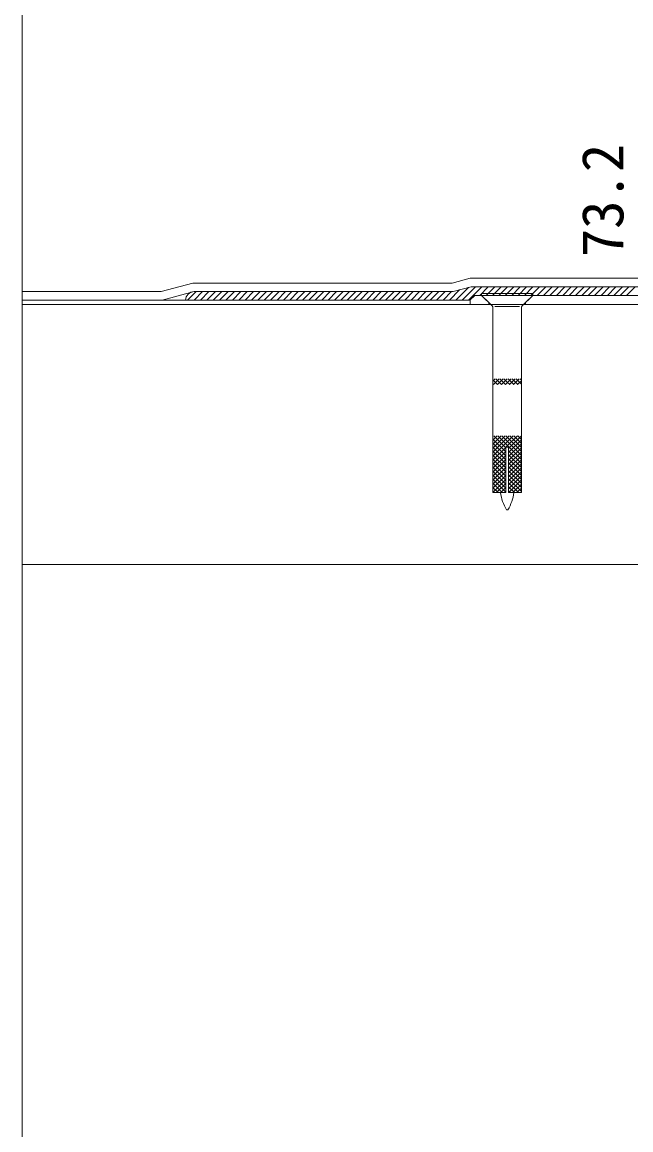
# Model space of a CAD drawing. Units: millimetres, scale not verified. Extents: x -276 to 276, y -191 to 191.
# Drawn here: x -276 to -233.2, y 41.1 to 119 of the extents above; entities that cross this region are included whole.
import ezdxf
from ezdxf.enums import TextEntityAlignment as Align

# ---------------------------------------------------------------- set-up
doc = ezdxf.new("R2010")
doc.units = ezdxf.units.MM
doc.header["$LTSCALE"] = 0.5
for name, color, linetype, lineweight in [('0-1_WAKU', 7, 'Continuous', 18), ('0-3_KUTAI', 3, 'Continuous', 18), ('0-4_BOUSUI', 1, 'Continuous', 18), ('0-6_HATCH', 9, 'Continuous', 18), ('0-7_sunpo', 7, 'Continuous', 18), ('0-8_KANAMONO_SCREW', 4, 'Continuous', 18), ('0-9_kanamono2', 3, 'Continuous', 18), ('0-C_ソーラーステイベース', 3, 'Continuous', 18)]:
    doc.layers.add(name, color=color, linetype=linetype, lineweight=lineweight)
doc.styles.add('ＭＳ ゴシック', font='')
doc.styles.get('ＭＳ ゴシック').set_extended_font_data('MS Gothic')

msp = doc.modelspace()

# ---------------------------------------------------------------- linework, layer by layer
at = {"layer": '0-1_WAKU'}
msp.add_lwpolyline([(-276, -191), (276, -191), (276, 191), (-276, 191)], close=True, dxfattribs=at)
msp.add_lwpolyline([(-276, 80.8997), (74, 80.8997), (74, 167)], dxfattribs=at)
at = {"layer": '0-3_KUTAI'}
msp.add_line((-276, 99.1922), (74, 99.1922), dxfattribs=at)
at = {"layer": '0-4_BOUSUI'}
msp.add_line((-276, 99.4922), (-244.4839, 99.4922), dxfattribs=at)
for points in [[(-217.7239, 101.6726), (-224.9219, 101.6726), (-227.3104, 101.0326), (-244.4914, 101.0326), (-245.7618, 100.6922), (-263.9833, 100.6922), (-266.2225, 100.0922), (-276, 100.0922)], [(-217.7239, 101.0726), (-224.8429, 101.0726), (-227.2314, 100.4326), (-244.4124, 100.4326), (-245.6828, 100.0922), (-263.9043, 100.0922), (-266.1435, 99.4922), (-276, 99.4922)], [(-217.7239, 101.0726), (-224.8429, 101.0726), (-227.2314, 100.4326), (-244.4124, 100.4326), (-245.6828, 100.0922), (-263.9043, 100.0922)]]:
    msp.add_lwpolyline(points, dxfattribs=at)
msp.add_arc((-263.9043, 99.4922), 0.6, 90, 180, dxfattribs=at)
at = {"layer": '0-6_HATCH'}
for p, q in [((-264.3585, 99.4922), (-263.7585, 100.0922)), ((-263.9095, 99.4922), (-263.3095, 100.0922)), ((-263.4605, 99.4922), (-262.8605, 100.0922)), ((-263.0115, 99.4922), (-262.4115, 100.0922)), ((-262.5625, 99.4922), (-261.9625, 100.0922)), ((-262.1135, 99.4922), (-261.5135, 100.0922)), ((-261.6644, 99.4922), (-261.0644, 100.0922)), ((-261.2154, 99.4922), (-260.6154, 100.0922)), ((-260.7664, 99.4922), (-260.1664, 100.0922)), ((-260.3174, 99.4922), (-259.7174, 100.0922)), ((-259.8684, 99.4922), (-259.2684, 100.0922)), ((-259.4194, 99.4922), (-258.8194, 100.0922)), ((-258.9704, 99.4922), (-258.3704, 100.0922)), ((-258.5214, 99.4922), (-257.9214, 100.0922)), ((-258.0723, 99.4922), (-257.4723, 100.0922)), ((-257.6233, 99.4922), (-257.0233, 100.0922)), ((-257.1743, 99.4922), (-256.5743, 100.0922)), ((-256.7253, 99.4922), (-256.1253, 100.0922)), ((-256.2763, 99.4922), (-255.6763, 100.0922)), ((-255.8273, 99.4922), (-255.2273, 100.0922)), ((-255.3783, 99.4922), (-254.7783, 100.0922)), ((-254.9292, 99.4922), (-254.3293, 100.0922)), ((-254.4802, 99.4922), (-253.8802, 100.0922)), ((-254.0312, 99.4922), (-253.4312, 100.0922)), ((-253.5822, 99.4922), (-252.9822, 100.0922)), ((-253.1332, 99.4922), (-252.5332, 100.0922)), ((-252.6842, 99.4922), (-252.0842, 100.0922)), ((-252.2352, 99.4922), (-251.6352, 100.0922)), ((-251.7862, 99.4922), (-251.1862, 100.0922)), ((-251.3371, 99.4922), (-250.7371, 100.0922)), ((-250.8881, 99.4922), (-250.2881, 100.0922)), ((-250.4391, 99.4922), (-249.8391, 100.0922)), ((-249.9901, 99.4922), (-249.3901, 100.0922)), ((-249.5411, 99.4922), (-248.9411, 100.0922)), ((-249.0921, 99.4922), (-248.4921, 100.0922)), ((-248.6431, 99.4922), (-248.0431, 100.0922)), ((-248.1941, 99.4922), (-247.5941, 100.0922)), ((-247.745, 99.4922), (-247.145, 100.0922)), ((-247.296, 99.4922), (-246.696, 100.0922)), ((-246.847, 99.4922), (-246.247, 100.0922)), ((-246.398, 99.4922), (-245.798, 100.0922)), ((-245.949, 99.4922), (-245.2268, 100.2144)), ((-245.5, 99.4922), (-244.6134, 100.3787)), ((-245.051, 99.4922), (-244.1106, 100.4326)), ((-244.602, 99.4922), (-243.6616, 100.4326)), ((-243.8125, 99.8326), (-243.2125, 100.4326)), ((-243.3635, 99.8326), (-242.7635, 100.4326)), ((-242.9145, 99.8326), (-242.3145, 100.4326)), ((-242.4655, 99.8326), (-241.8655, 100.4326)), ((-242.0165, 99.8326), (-241.4165, 100.4326)), ((-241.5675, 99.8326), (-240.9675, 100.4326)), ((-241.1185, 99.8326), (-240.5185, 100.4326)), ((-240.6695, 99.8326), (-240.0695, 100.4326)), ((-240.2204, 99.8326), (-239.6204, 100.4326)), ((-239.7714, 99.8326), (-239.1714, 100.4326)), ((-239.3224, 99.8326), (-238.7224, 100.4326)), ((-238.8734, 99.8326), (-238.2734, 100.4326)), ((-238.4244, 99.8326), (-237.8244, 100.4326)), ((-237.9754, 99.8326), (-237.3754, 100.4326)), ((-237.5264, 99.8326), (-236.9264, 100.4326)), ((-237.0774, 99.8326), (-236.4774, 100.4326)), ((-236.6283, 99.8326), (-236.0283, 100.4326)), ((-236.1793, 99.8326), (-235.5793, 100.4326)), ((-235.7303, 99.8326), (-235.1303, 100.4326)), ((-235.2813, 99.8326), (-234.6813, 100.4326)), ((-234.8323, 99.8326), (-234.2323, 100.4326)), ((-234.3833, 99.8326), (-233.7833, 100.4326)), ((-233.9343, 99.8326), (-233.3343, 100.4326)), ((-233.4853, 99.8326), (-232.8853, 100.4326))]:
    msp.add_line(p, q, dxfattribs=at)
at = {"layer": '0-8_KANAMONO_SCREW'}
for p, q in [((-243.6839, 99.9526), (-240.0839, 99.9526)), ((-243.6839, 99.9526), (-243.6839, 99.8326)), ((-242.9425, 99.0912), (-243.6839, 99.8326)), ((-243.6839, 99.8326), (-240.0839, 99.8326)), ((-240.8253, 99.0912), (-240.0839, 99.8326)), ((-240.0839, 99.9526), (-240.0839, 99.8326)), ((-242.7598, 99.0526), (-241.008, 99.0526)), ((-242.8839, 85.9526), (-242.8839, 98.9497)), ((-240.8839, 98.9497), (-240.8839, 85.9526)), ((-242.8839, 93.8061), (-242.7375, 93.9526)), ((-242.8839, 93.8799), (-242.5566, 93.5526)), ((-242.8839, 93.597), (-242.8395, 93.5526)), ((-242.8546, 93.5526), (-242.4546, 93.9526)), ((-242.6738, 93.9526), (-242.2738, 93.5526)), ((-242.5718, 93.5526), (-242.1718, 93.9526)), ((-242.3909, 93.9526), (-241.9909, 93.5526)), ((-242.2889, 93.5526), (-241.8889, 93.9526)), ((-241.8253, 93.9526), (-241.4253, 93.5526)), ((-241.7232, 93.5526), (-241.3232, 93.9526)), ((-241.5424, 93.9526), (-241.1424, 93.5526)), ((-241.4404, 93.5526), (-241.0404, 93.9526)), ((-241.2596, 93.9526), (-240.8839, 93.5769)), ((-241.1576, 93.5526), (-240.8839, 93.8262)), ((-240.9767, 93.9526), (-240.8839, 93.8598)), ((-242.0178, 89.9526), (-242.8839, 89.0864)), ((-242.3006, 89.9526), (-242.8839, 89.3693)), ((-242.5835, 89.9526), (-242.8839, 89.6521)), ((-242.8663, 89.9526), (-242.8839, 89.935)), ((-242.8839, 89.7211), (-241.9839, 88.8211)), ((-242.8326, 89.9526), (-241.9839, 89.1039)), ((-241.1693, 89.9526), (-241.8839, 89.2379)), ((-240.8864, 89.9526), (-241.7839, 89.0551)), ((-240.8839, 89.6722), (-241.7839, 88.7722)), ((-241.7012, 89.9526), (-240.8839, 89.1353)), ((-241.4184, 89.9526), (-240.8839, 89.4181)), ((-241.1355, 89.9526), (-240.8839, 89.701)), ((-242.8839, 89.4382), (-241.9839, 88.5382)), ((-242.8839, 89.1554), (-241.9839, 88.2554)), ((-241.9839, 89.1379), (-242.8839, 88.2379)), ((-242.8839, 88.8725), (-241.9839, 87.9725)), ((-241.9839, 88.8551), (-242.8839, 87.9551)), ((-241.9839, 89.1526), (-241.9839, 85.9526)), ((-241.9839, 89.1526), (-241.7839, 89.1526)), ((-241.8839, 89.2379), (-241.9693, 89.1526)), ((-240.8839, 89.3894), (-241.7839, 88.4894)), ((-241.7839, 89.1526), (-241.7839, 85.9526)), ((-240.8839, 89.1065), (-241.7839, 88.2065)), ((-241.7839, 88.9039), (-240.8839, 88.0039)), ((-242.8839, 88.5897), (-241.9839, 87.6897)), ((-241.9839, 88.5722), (-242.8839, 87.6722)), ((-242.8839, 88.3068), (-241.9839, 87.4068)), ((-241.9839, 88.2894), (-242.8839, 87.3894)), ((-240.8839, 88.8237), (-241.7839, 87.9237)), ((-241.7839, 88.6211), (-240.8839, 87.7211)), ((-240.8839, 88.5409), (-241.7839, 87.6409)), ((-241.7839, 88.3382), (-240.8839, 87.4382)), ((-240.8839, 88.258), (-241.7839, 87.358)), ((-241.7839, 88.0554), (-240.8839, 87.1554)), ((-242.8839, 88.024), (-241.9839, 87.124)), ((-241.9839, 88.0065), (-242.8839, 87.1065)), ((-242.8839, 87.7412), (-241.9839, 86.8412)), ((-241.9839, 87.7237), (-242.8839, 86.8237)), ((-242.8839, 87.4583), (-241.9839, 86.5583)), ((-241.9839, 87.4409), (-242.8839, 86.5409)), ((-240.8839, 87.9752), (-241.7839, 87.0752)), ((-241.7839, 87.7725), (-240.8839, 86.8725)), ((-240.8839, 87.6923), (-241.7839, 86.7923)), ((-241.7839, 87.4897), (-240.8839, 86.5897)), ((-240.8839, 87.4095), (-241.7839, 86.5095)), ((-242.8839, 87.1755), (-241.9839, 86.2755)), ((-241.9839, 87.158), (-242.8839, 86.258)), ((-242.8839, 86.8926), (-241.9839, 85.9926)), ((-241.9839, 86.8752), (-242.8839, 85.9752)), ((-242.8839, 86.6098), (-242.2267, 85.9526)), ((-241.9839, 86.5923), (-242.6237, 85.9526)), ((-241.7839, 87.2068), (-240.8839, 86.3068)), ((-240.8839, 87.1266), (-241.7839, 86.2266)), ((-241.7839, 86.924), (-240.8839, 86.024)), ((-241.7839, 86.6412), (-241.0953, 85.9526)), ((-240.8839, 86.8438), (-241.7751, 85.9526)), ((-240.8839, 86.561), (-241.4923, 85.9526)), ((-242.8839, 86.3269), (-242.5095, 85.9526)), ((-242.8839, 86.0441), (-242.7924, 85.9526)), ((-241.9839, 85.9526), (-242.8839, 85.9526)), ((-241.9839, 86.3095), (-242.3408, 85.9526)), ((-241.9839, 86.0266), (-242.058, 85.9526)), ((-241.7839, 86.3583), (-241.3782, 85.9526)), ((-241.7839, 86.0755), (-241.661, 85.9526)), ((-240.8839, 85.9526), (-241.7839, 85.9526)), ((-240.8839, 86.2781), (-241.2095, 85.9526)), ((-240.8839, 85.9953), (-240.9266, 85.9526))]:
    msp.add_line(p, q, dxfattribs=at)
for points in [[(-242.1081, 93.9526), (-241.8839, 93.7284), (-241.7081, 93.5526)], [(-242.0061, 93.5526), (-241.8839, 93.6747), (-241.6061, 93.9526)], [(-241.4521, 89.9526), (-241.8839, 89.5208), (-242.8839, 88.5208)], [(-241.7349, 89.9526), (-241.8839, 89.8036), (-242.8839, 88.8036)], [(-242.5497, 89.9526), (-241.8839, 89.2867), (-240.8839, 88.2867)], [(-242.2669, 89.9526), (-241.8839, 89.5696), (-240.8839, 88.5696)], [(-241.9841, 89.9526), (-241.8839, 89.8524), (-240.8839, 88.8524)], [(-241.8339, 84.7526), (-241.8839, 84.7526), (-241.9339, 84.7526)]]:
    msp.add_lwpolyline(points, dxfattribs=at)
for centre, radius, start, end in [((-243.0839, 98.9497), 0.2, 0, 45), ((-240.6839, 98.9497), 0.2, 135, 180), ((-239.1839, 86.3889), 3.2, 187.83645, 210.75352), ((-244.5839, 86.3889), 3.2, 329.24648, 352.16355)]:
    msp.add_arc(centre, radius, start, end, dxfattribs=at)
at = {"layer": '0-9_kanamono2'}
for points in [[(-243.6839, 99.8326), (-243.1839, 99.3326), (-243.1839, 99.1926)], [(-240.0839, 99.8326), (-240.5839, 99.3326), (-240.5839, 99.1926)]]:
    msp.add_lwpolyline(points, dxfattribs=at)
at = {"layer": '0-C_ソーラーステイベース'}
msp.add_lwpolyline([(-244.1639, 99.8326), (-193.6039, 99.8326), (-193.2839, 99.5126), (-193.2839, 99.1926), (-244.4839, 99.1926), (-244.4839, 99.5126)], close=True, dxfattribs=at)

# ---------------------------------------------------------------- texts
at = {"layer": '0-7_sunpo', "style": 'ＭＳ ゴシック'}
msp.add_text('73.2', height=2.933, rotation=90, dxfattribs=at).set_placement((-232.8263, 102.5126), align=Align.BOTTOM_LEFT)

doc.saveas('drawing.dxf')
